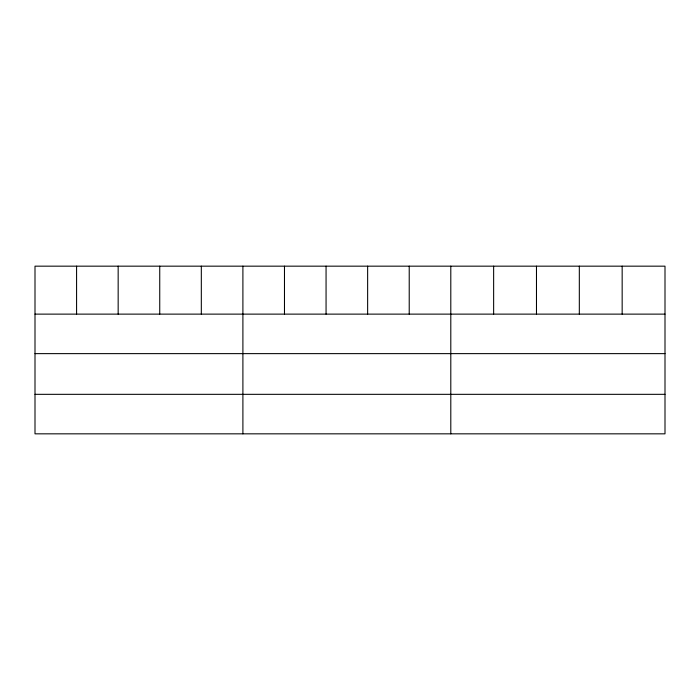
<?xml version="1.0" encoding="UTF-8"?>
<svg xmlns="http://www.w3.org/2000/svg" width="700" height="700" viewBox="0 0 700 700"><rect width="100%" height="100%" fill="white"/><g stroke="black" fill="none" stroke-linecap="round" stroke-linejoin="round"><path stroke-width="1.05" d="M665 353.631L665 266.166L35 266.166L35 433.834L665 433.834L665 353.631L35 353.631M35 314.125L665 314.125M35 394.328L665 394.328M622.16 266.166L622.16 314.125M579.32 266.166L579.32 314.125M536.48 266.166L536.48 314.125M493.64 266.166L493.64 314.125M450.8 266.166L450.8 433.834M409.22 266.166L409.22 314.125M367.64 266.166L367.64 314.125M326.06 266.166L326.06 314.125M284.48 266.166L284.48 314.125M242.9 266.166L242.9 433.834M201.32 266.166L201.32 314.125M159.74 266.166L159.74 314.125M118.16 266.166L118.16 314.125M76.58 266.166L76.58 314.125"/></g></svg>
